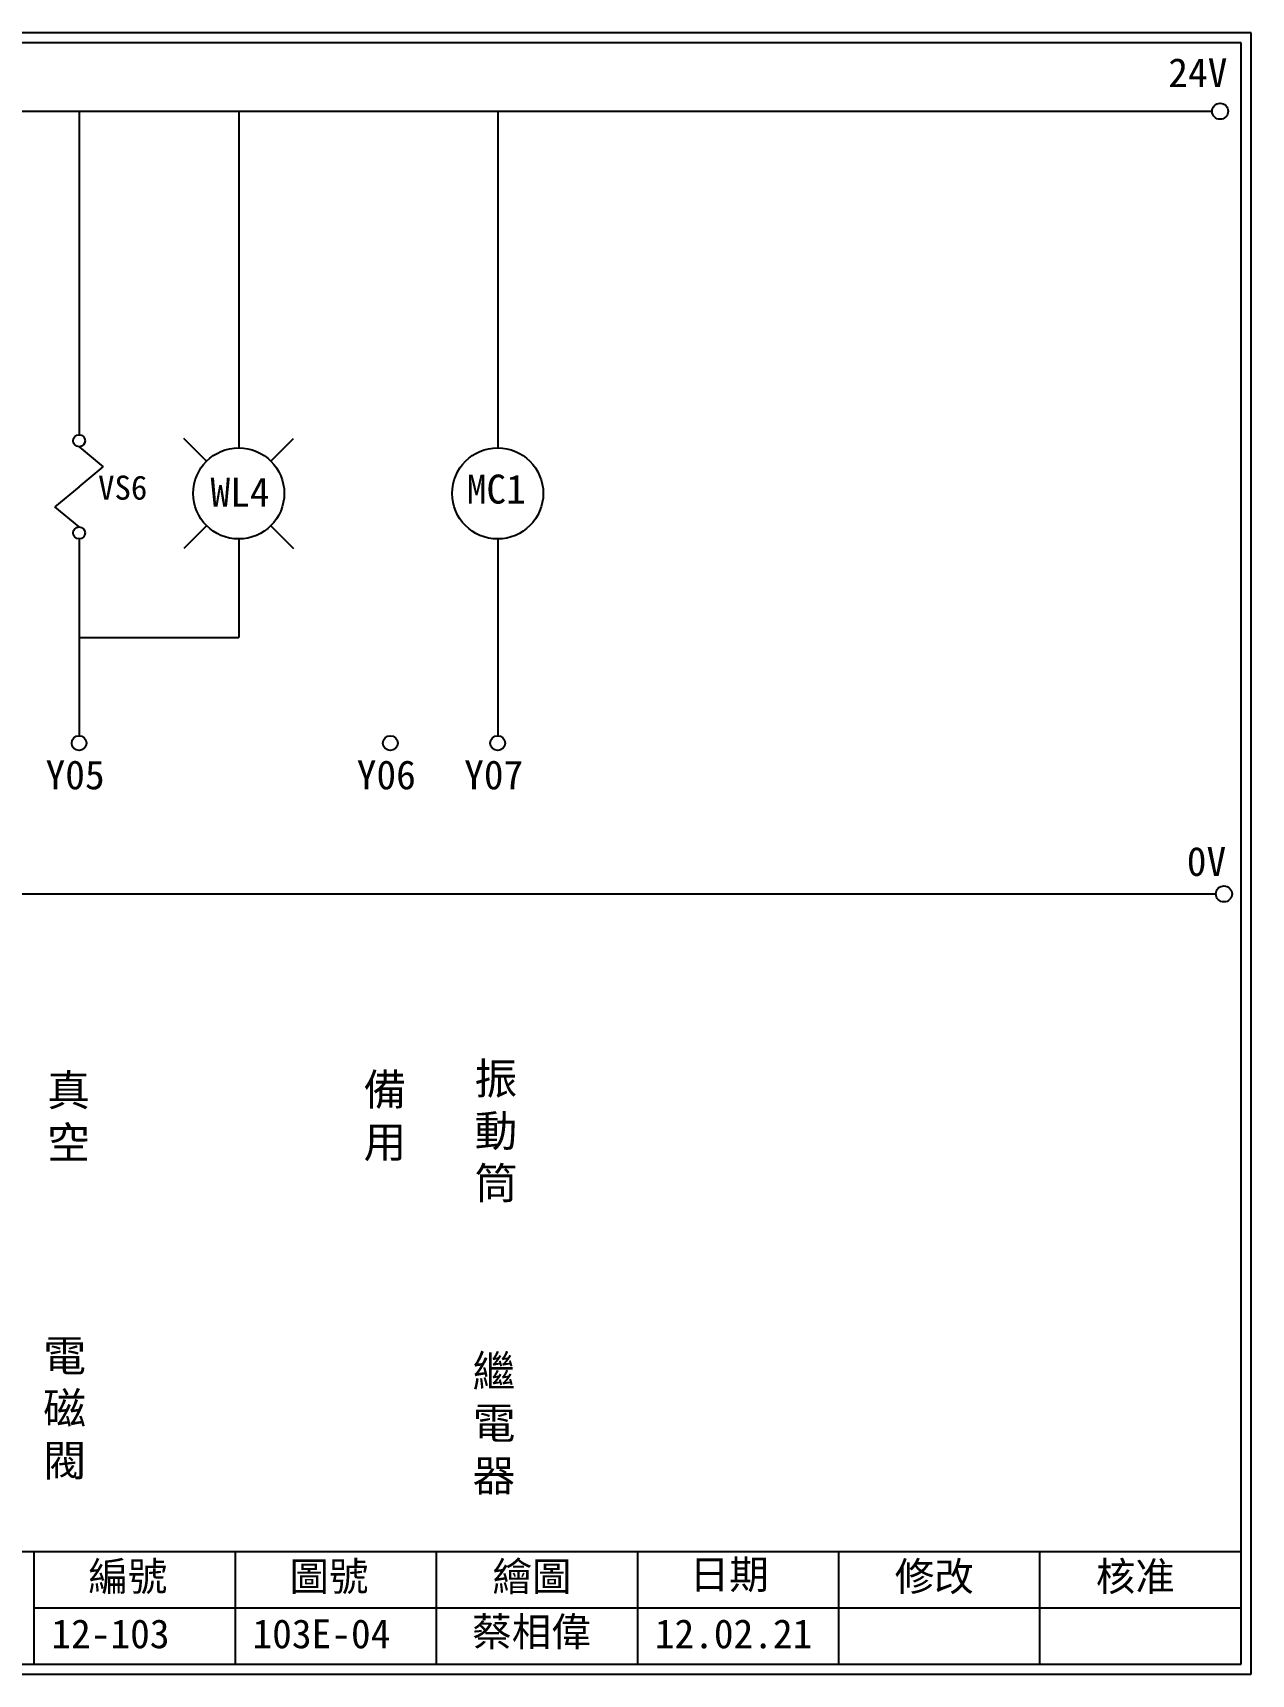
# Model space of a CAD drawing. Extents: x 926 to 1213, y 3 to 207.
# Drawn here: x 1061.3 to 1212.7, y 3 to 207 of the extents above; entities that cross this region are included whole.
import ezdxf

# ---------------------------------------------------------------- set-up
doc = ezdxf.new("R2010")
doc.units = 0
doc.layers.get('0').update_dxf_attribs({"linetype": 'CONTINUOUS'})
doc.layers.add('圖框層', color=7, linetype='CONTINUOUS')
doc.layers.add('標尺寸層', color=3, linetype='CONTINUOUS')
doc.styles.add('CNS', font='romanc.shx', dxfattribs={"bigfont": 'chineset.shx'})
doc.styles.add('STSL', font='KAIU.TTF')

msp = doc.modelspace()

# ---------------------------------------------------------------- linework, layer by layer
for p, q in [((1082.89, 153.73), (1080.06, 156.56)), ((1090.9, 153.73), (1093.73, 156.56)), ((1082.89, 145.72), (1080.06, 142.9)), ((1090.9, 145.72), (1093.73, 142.9))]:
    msp.add_line(p, q)
for centre in [(1208.88, 197.22), (1209.36, 99.96)]:
    msp.add_circle(centre, 1)
at = {"layer": '圖框層', "color": 7}
for p, q in [((1212.74, 206.97), (925.74, 206.97)), ((1212.74, 3), (1212.74, 206.97)), ((1211.49, 205.72), (926.99, 205.72)), ((1211.49, 4.25), (1211.49, 205.72)), ((926.99, 18.25), (1211.49, 18.25)), ((1061.49, 4.25), (1061.49, 18.25)), ((1086.49, 4.25), (1086.49, 18.25)), ((1111.49, 4.25), (1111.49, 18.25)), ((1136.49, 4.25), (1136.49, 18.25)), ((1161.49, 4.25), (1161.49, 18.25)), ((1186.49, 4.25), (1186.49, 18.25)), ((1061.49, 11.25), (1211.49, 11.25)), ((926.99, 4.25), (1211.49, 4.25)), ((925.74, 3), (1212.74, 3))]:
    msp.add_line(p, q, dxfattribs=at)
at = {"layer": '標尺寸層', "color": 7}
for p, q in [((930.28, 197.22), (1207.88, 197.22)), ((1067.06, 197.22), (1067.06, 157.03)), ((1086.9, 197.22), (1086.9, 155.39)), ((1119.09, 197.22), (1119.09, 155.39)), ((1067.06, 155.53), (1070.07, 153.04)), ((1067.06, 150.55), (1070.07, 153.04)), ((1067.06, 150.55), (1064.06, 148.06)), ((1067.06, 145.57), (1064.06, 148.06)), ((1067.06, 144.07), (1067.06, 119.62)), ((1086.9, 144.07), (1086.9, 131.84)), ((1119.09, 144.07), (1119.09, 119.62)), ((930.49, 99.96), (1208.36, 99.96))]:
    msp.add_line(p, q, dxfattribs=at)
at = {"layer": '標尺寸層'}
msp.add_line((1067.06, 131.84), (1086.9, 131.84), dxfattribs=at)
at = {"layer": '標尺寸層', "color": 7}
for centre, radius in [((1067.06, 156.28), 0.751), ((1086.9, 149.73), 5.66), ((1119.09, 149.73), 5.66), ((1067.06, 144.82), 0.751), ((1067.06, 118.7), 0.92), ((1105.74, 118.7), 0.92), ((1119.09, 118.7), 0.92)]:
    msp.add_circle(centre, radius, dxfattribs=at)

# ---------------------------------------------------------------- texts
at = {"layer": '圖框層', "color": 4, "style": 'STSL'}
for s, height, p in [('24V', 3.6, (1202.44, 200.22)), ('VS6', 3, (1069.42, 148.95)), ('WL4', 3.6, (1083.39, 148.09)), ('MC1', 3.6, (1115.24, 148.47)), ('Y05', 3.6, (1062.89, 112.96)), ('Y06', 3.6, (1101.57, 112.96)), ('Y07', 3.6, (1114.92, 112.96)), ('0V', 3.6, (1204.74, 102.2)), ('編號', 3.6, (1068.21, 13.34)), ('圖號', 3.6, (1093.21, 13.34)), ('繪圖', 3.6, (1118.44, 13.34)), ('日期', 3.6, (1142.96, 13.59)), ('修改', 3.6, (1168.44, 13.34)), ('核准', 3.6, (1193.44, 13.34)), ('蔡相偉', 3.6, (1115.93, 6.47)), ('12-103', 3.6, (1063.61, 6.22)), ('103E-04', 3.6, (1088.61, 6.22)), ('12.02.21', 3.6, (1138.61, 6.22))]:
    msp.add_text(s, height=height, dxfattribs=at).set_placement(p)
at = {"layer": '標尺寸層', "color": 7, "char_height": 3.9, "attachment_point": 5, "style": 'CNS'}
for s, insert, width in [('{\\fDFKai-SB|b0|i0|c136|p65;真空}', (1065.75, 72.17), 2.8481), ('{\\fDFKai-SB|b0|i0|c136|p65;備用}', (1105.07, 72.17), 2.8481), ('{\\fDFKai-SB|b0|i0|c136|p65;振動筒}', (1118.87, 70.3), 2.8481), ('{\\fDFKai-SB|b0|i0|c136|p65;電磁閥}', (1065.26, 35.84), 8.6627), ('{\\fDFKai-SB|b0|i0|c136|p65;繼電器}', (1118.63, 33.97), 8.6627)]:
    msp.add_mtext(s, dxfattribs=dict(at, insert=insert, width=width))

doc.saveas('drawing.dxf')
